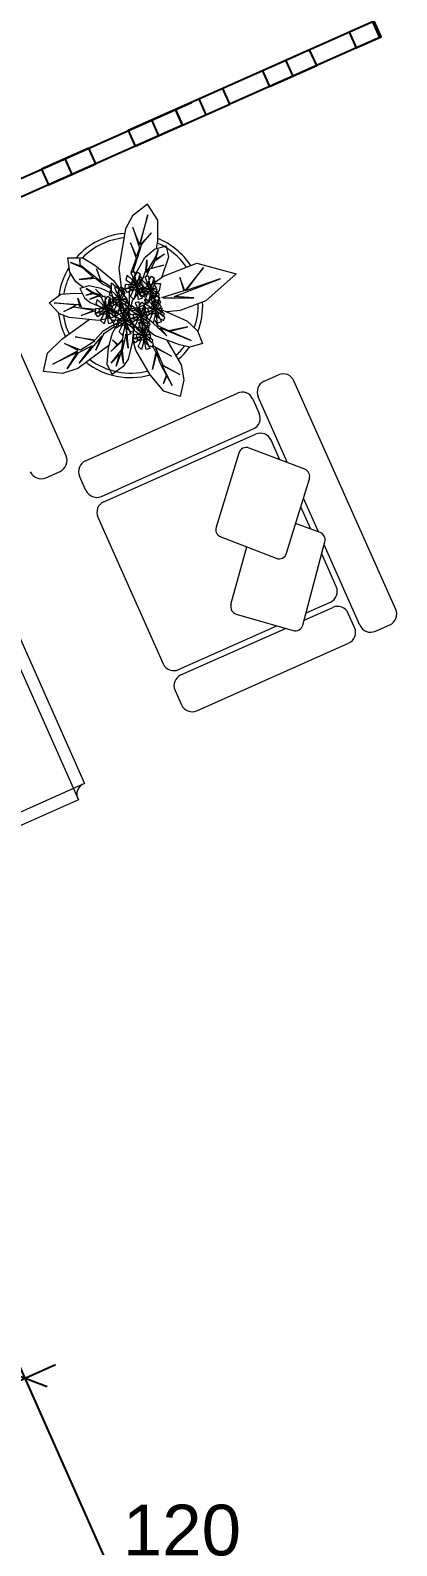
# Model space of a CAD drawing. Header units: inches. Extents: x -422522 to 22891, y -2973 to 414515.
# Drawn here: x 7727.2 to 7835.6, y 10049 to 10497.3 of the extents above; entities that cross this region are included whole.
import ezdxf

# ---------------------------------------------------------------- set-up
doc = ezdxf.new("R2010")
doc.units = ezdxf.units.IN
doc.header["$MEASUREMENT"] = 0
doc.layers.get('0').update_dxf_attribs({"lineweight": 25})
doc.layers.add('ARREDAMENTO', color=8, linetype='Continuous', lineweight=18)
doc.layers.add('QUOTE', color=6, linetype='Continuous', lineweight=9)
doc.styles.get("Standard").update_dxf_attribs({"font": 'Arial.ttf'})
doc.dimstyles.get("Standard").update_dxf_attribs({"dimtxt": 15, "dimasz": 10, "dimexe": 10, "dimexo": 10, "dimgap": 5, "dimtad": 2, "dimtih": 1, "dimtoh": 1, "dimdec": 0, "dimzin": 0, "dimdsep": 46, "dimtxsty": 'Standard', "dimblk": 'OBLIQUE', "dimblk1": 'OBLIQUE', "dimblk2": 'OBLIQUE', "dimcen": 0.09, "dimdle": 10, "dimadec": 0, "dimazin": 0, "dimtfac": 1, "dimtdec": 0, "dimtofl": 0, "dimtmove": 0, "dimatfit": 3, "dimldrblk": 'OBLIQUE', "dimfxl": 1, "dimtolj": 1, "dimtzin": 0, "dimarcsym": 0})

# ---------------------------------------------------------------- blocks, each defined once
blk = doc.blocks.new('_Oblique')
at = {"color": 0, "linetype": 'ByBlock', "lineweight": -2}
blk.add_line((-0.5, -0.5), (0.5, 0.5), dxfattribs=at)
blk = doc.blocks.new('*D113')
at = {"layer": 'Defpoints', "color": 0, "transparency": 16777216}
for p in [(7645.75, 10062.97), (7774.36, 9988.87), (7695.03, 9953.55)]:
    blk.add_point(p, dxfattribs=at)
at = {"layer": 'QUOTE', "color": 0, "lineweight": -2, "transparency": 16777216}
for p, q in [((7721.48, 10107.63), (7778.42, 9979.74)), ((7654.88, 10067.04), (7734.68, 10102.56)), ((7704.16, 9957.62), (7783.49, 9992.94))]:
    blk.add_line(p, q, dxfattribs=at)
at = {"layer": 'QUOTE', "color": 0, "lineweight": -2, "transparency": 16777216, "xscale": 10, "yscale": 10, "zscale": 10}
for p, rotation in [((7725.55, 10098.5), 113.9999999999798), ((7774.36, 9988.87), 293.9999999999798)]:
    blk.add_blockref('_Oblique', p, dxfattribs=dict(at, rotation=rotation))
at = {"layer": 'QUOTE', "color": 0, "transparency": 16777216, "insert": (7772.04, 10053.52), "char_height": 15, "attachment_point": 5}
blk.add_mtext('\\A1;120', dxfattribs=at)

msp = doc.modelspace()

# ---------------------------------------------------------------- linework, layer by layer
for p, q in [((7828.92, 10500.04), (7784.16, 10480.11)), ((7830.54, 10495.17), (7828.47, 10499.84)), ((7831, 10495.37), (7786.24, 10475.44)), ((7804.89, 10483.75), (7802.81, 10488.41)), ((7779.24, 10472.33), (7777.16, 10476.99)), ((7772.24, 10469.21), (7643.98, 10412.11)), ((7765.25, 10466.1), (7763.17, 10470.76)), ((7739.59, 10454.68), (7737.52, 10459.34))]:
    msp.add_line(p, q)
for points in [[(7823.55, 10492.06), (7831, 10495.37), (7828.92, 10500.04), (7821.47, 10496.72)], [(7797.9, 10480.63), (7811.89, 10486.86), (7809.81, 10491.53), (7795.82, 10485.3)], [(7772.24, 10469.21), (7786.24, 10475.44), (7784.16, 10480.11), (7770.17, 10473.88)], [(7758.25, 10462.98), (7772.24, 10469.21), (7770.17, 10473.88), (7756.17, 10467.65)], [(7732.6, 10451.56), (7746.59, 10457.79), (7744.51, 10462.46), (7730.52, 10456.23)]]:
    msp.add_lwpolyline(points, close=True)
msp.add_lwpolyline([(7513.65, 10359.67), (7774.83, 10475.95)])
at = {"layer": 'ARREDAMENTO', "linetype": 'Continuous', "lineweight": 0}
for p, q in [((7761.9, 10445.86), (7757.43, 10442.45)), ((7764.87, 10441.15), (7761.9, 10445.86)), ((7757.43, 10442.45), (7755.32, 10438.6)), ((7764.89, 10434.91), (7764.87, 10441.15)), ((7755.32, 10438.6), (7753.42, 10426.97)), ((7761.05, 10430.09), (7763.9, 10432.56)), ((7763.9, 10432.56), (7767.33, 10433.57)), ((7764.48, 10432.73), (7764.89, 10434.91)), ((7767.33, 10433.57), (7768.05, 10430.17)), ((7738.24, 10430), (7742.68, 10430.02)), ((7738.89, 10425.71), (7738.24, 10430)), ((7742.68, 10430.02), (7746.32, 10427.81)), ((7746.32, 10427.81), (7751.8, 10423.28)), ((7757.52, 10423.77), (7761.05, 10430.09)), ((7768.05, 10430.17), (7765.95, 10424.11)), ((7766.58, 10424.56), (7776.44, 10428.44)), ((7776.44, 10428.44), (7788.1, 10425.22)), ((7740.69, 10422.91), (7738.89, 10425.71)), ((7742.78, 10421.17), (7740.69, 10422.91)), ((7751.8, 10423.28), (7754.43, 10419.55)), ((7753.42, 10426.97), (7754.04, 10421.21)), ((7756.48, 10419.68), (7757.52, 10423.77)), ((7763.54, 10422.4), (7766.58, 10424.56)), ((7788.1, 10425.22), (7779.1, 10417.3)), ((7732.77, 10416.65), (7736.23, 10419.22)), ((7736.23, 10419.22), (7740.33, 10419.53)), ((7740.33, 10419.53), (7742.63, 10419.39)), ((7744.54, 10421.67), (7741.86, 10420.91)), ((7741.86, 10420.91), (7743.25, 10418.15)), ((7748.17, 10420.9), (7744.54, 10421.67)), ((7751.34, 10419.41), (7748.17, 10420.9)), ((7751.21, 10422.61), (7753.18, 10420.94)), ((7751.22, 10419.92), (7751.21, 10422.61)), ((7751.77, 10417.6), (7751.22, 10419.92)), ((7753.18, 10420.94), (7755.7, 10417.81)), ((7754.04, 10421.21), (7754.9, 10418.8)), ((7754.43, 10419.55), (7754.54, 10419.25)), ((7756.5, 10416.09), (7756.48, 10419.68)), ((7757.39, 10417.25), (7758.75, 10419.16)), ((7758.75, 10419.16), (7761.83, 10421.68)), ((7761.83, 10421.68), (7763.53, 10422.4)), ((7765.3, 10420.34), (7763.28, 10417.99)), ((7763.53, 10422.4), (7765.71, 10422.41)), ((7765.71, 10422.41), (7765.3, 10420.34)), ((7735.84, 10413.43), (7732.77, 10416.65)), ((7743.25, 10418.15), (7744.87, 10416.76)), ((7744.87, 10416.76), (7749.84, 10414.67)), ((7749.84, 10414.67), (7752.78, 10414.28)), ((7754.84, 10413.9), (7751.51, 10412.35)), ((7753.23, 10415.6), (7751.77, 10417.6)), ((7752.78, 10414.28), (7755.1, 10414.52)), ((7754.45, 10414.93), (7753.23, 10415.6)), ((7755.6, 10414.68), (7754.45, 10414.93)), ((7755.22, 10414.8), (7754.84, 10413.9)), ((7754.94, 10414.14), (7755.48, 10414.03)), ((7755.48, 10414.03), (7755.56, 10413.47)), ((7756.24, 10414.93), (7755.6, 10414.68)), ((7755.7, 10417.81), (7756.37, 10415.83)), ((7756.37, 10415.83), (7756.24, 10414.93)), ((7756.25, 10413.52), (7756.5, 10414.29)), ((7756.94, 10415.65), (7756.5, 10416.09)), ((7756.5, 10414.29), (7756.63, 10414.42)), ((7756.63, 10414.42), (7757.01, 10414.55)), ((7756.88, 10415.45), (7757.39, 10417.25)), ((7757.01, 10415.07), (7756.88, 10415.45)), ((7757.27, 10414.94), (7757.01, 10415.07)), ((7757.01, 10414.55), (7758.17, 10414.43)), ((7759.19, 10415.33), (7757.27, 10414.94)), ((7757.89, 10414.46), (7758.17, 10414.81)), ((7758.17, 10414.81), (7762.01, 10415.21)), ((7758.17, 10414.43), (7759.26, 10413.89)), ((7761.13, 10416.19), (7759.19, 10415.33)), ((7759.26, 10413.89), (7760.62, 10411.95)), ((7763.28, 10417.99), (7761.13, 10416.19)), ((7762.01, 10415.21), (7766.57, 10414.4)), ((7766.57, 10414.4), (7773.47, 10411.36)), ((7771.54, 10414.36), (7767.53, 10413.98)), ((7779.1, 10417.3), (7771.54, 10414.36)), ((7738.72, 10412.32), (7735.84, 10413.43)), ((7736.48, 10405.96), (7744.61, 10411.75)), ((7747.44, 10411.48), (7738.72, 10412.32)), ((7751.51, 10412.35), (7747.44, 10411.48)), ((7751.51, 10407.73), (7753.56, 10411.46)), ((7753.56, 10411.46), (7755.74, 10413.65)), ((7755.74, 10413.65), (7756.25, 10413.65)), ((7756.5, 10412.04), (7756.25, 10413.52)), ((7759.01, 10408.72), (7756.5, 10412.04)), ((7757.46, 10410.78), (7757.54, 10410.45)), ((7757.54, 10410.45), (7757.68, 10406.62)), ((7760.62, 10411.95), (7761.02, 10409.6)), ((7761.02, 10409.6), (7760.89, 10407)), ((7763.88, 10407.04), (7761.01, 10409.38)), ((7773.47, 10411.36), (7776.62, 10408.38)), ((7732.3, 10401.76), (7736.48, 10405.96)), ((7750.29, 10403.5), (7751.51, 10407.73)), ((7757.68, 10406.62), (7756.12, 10400.04)), ((7758.4, 10402.62), (7757.48, 10405.78)), ((7760.89, 10407), (7759.01, 10408.72)), ((7771.3, 10404.26), (7763.88, 10407.04)), ((7767.55, 10405.67), (7771.77, 10398.3)), ((7776.62, 10408.38), (7778.08, 10404.63)), ((7731.05, 10396.38), (7732.3, 10401.76)), ((7750.44, 10404.03), (7741.24, 10397.29)), ((7749.88, 10398.52), (7750.29, 10403.5)), ((7762.6, 10395.38), (7758.4, 10402.62)), ((7774.39, 10403.52), (7771.3, 10404.26)), ((7778.08, 10404.63), (7774.39, 10403.52)), ((7736.72, 10395.77), (7731.05, 10396.38)), ((7741.24, 10397.29), (7736.72, 10395.77)), ((7751.44, 10395.42), (7749.88, 10398.52)), ((7754.69, 10397.84), (7751.44, 10395.42)), ((7756.12, 10400.04), (7754.69, 10397.84)), ((7771.77, 10398.3), (7772.62, 10393.91)), ((7766.66, 10390.49), (7762.6, 10395.38)), ((7772.62, 10393.91), (7771.47, 10388.96)), ((7771.47, 10388.96), (7766.66, 10390.49))]:
    msp.add_line(p, q, dxfattribs=at)
at = {"layer": 'ARREDAMENTO'}
for p, q in [((7737.75, 10371.4), (7717.77, 10416.3)), ((7796.35, 10393.48), (7800.58, 10395.36)), ((7835.26, 10325.99), (7805.16, 10393.6)), ((7743.53, 10369.96), (7788.43, 10389.95)), ((7793.01, 10388.19), (7794.89, 10383.97)), ((7803.28, 10369.38), (7794.59, 10388.9)), ((7748.24, 10359.4), (7793.13, 10379.39)), ((7748.94, 10357.81), (7793.84, 10377.8)), ((7808.35, 10367.45), (7791.94, 10373.72)), ((7801, 10370.25), (7798.42, 10376.05)), ((7788.9, 10372.24), (7782.13, 10350.28)), ((7731.77, 10364.94), (7736, 10366.82)), ((7743.66, 10361.16), (7741.78, 10365.38)), ((7802.98, 10342.57), (7809.73, 10364.61)), ((7810.13, 10349.73), (7807.2, 10356.33)), ((7812.4, 10348.91), (7807.97, 10358.86)), ((7747.18, 10353.23), (7766.47, 10309.92)), ((7812.88, 10348.73), (7805.67, 10351.35)), ((7783.51, 10347.44), (7799.93, 10341.09)), ((7786.53, 10327.44), (7791.22, 10344.46)), ((7807.8, 10321.35), (7814.33, 10345.97)), ((7817.7, 10332.73), (7813.39, 10342.42)), ((7824.69, 10321.29), (7814.1, 10345.09)), ((7788.12, 10324.61), (7804.92, 10319.72)), ((7808.19, 10322.8), (7816.65, 10326.57)), ((7808.76, 10324.95), (7815.94, 10328.15)), ((7823.11, 10320.59), (7821.23, 10324.81)), ((7717.9, 10322.51), (7741.41, 10269.69)), ((7722.67, 10320.68), (7743.25, 10274.46)), ((7771.05, 10308.17), (7800.13, 10321.11)), ((7771.75, 10306.58), (7802.71, 10320.37)), ((7829.27, 10319.53), (7833.5, 10321.41)), ((7776.46, 10296.02), (7821.35, 10316.01)), ((7769.99, 10302), (7771.88, 10297.77)), ((7743.25, 10274.46), (7690.43, 10250.94)), ((7741.41, 10269.69), (7695.2, 10249.11))]:
    msp.add_line(p, q, dxfattribs=at)
at = {"layer": 'ARREDAMENTO', "linetype": 'Continuous', "lineweight": 0}
for points in [[(7757.55, 10425.68), (7760.21, 10434.03), (7763.03, 10437.37), (7759.69, 10433.87), (7761.97, 10442.68), (7759.47, 10433.9), (7757.54, 10438.94), (7759.45, 10432.97), (7758.6, 10430.38), (7756.83, 10434.38), (7758.54, 10429.93), (7756.96, 10425.54)], [(7760.24, 10423.31), (7761.4, 10426.24), (7761.68, 10429.39), (7761.57, 10425.65), (7764.34, 10430.3), (7765.02, 10432.46), (7764.25, 10429.54), (7766.92, 10431.08), (7763.99, 10429.02), (7762.94, 10426.88), (7766.63, 10427.78), (7762.43, 10426.58), (7761.48, 10424.42)], [(7751.22, 10421.27), (7748.15, 10423.21), (7746.72, 10426.71), (7748.16, 10422.91), (7741.98, 10427.8), (7741.84, 10429.56), (7741.82, 10427.65), (7739.09, 10428.65), (7742.48, 10427.16), (7745.88, 10424.16), (7741.69, 10423.55), (7746.47, 10424), (7748.85, 10422.11), (7750.03, 10421.64), (7751.22, 10420.8)], [(7766.44, 10418.1), (7775.55, 10418.19), (7769.88, 10418.58), (7783.32, 10423.73), (7773.32, 10420.35), (7778.41, 10427.08), (7772.93, 10420.22), (7771.38, 10424.21), (7772.58, 10420.18), (7766, 10418.17)], [(7748.73, 10418.53), (7746.51, 10420.74), (7748.15, 10418.84), (7745.7, 10419.71), (7743.7, 10420.91), (7745.66, 10419.56), (7743.63, 10418.98), (7745.93, 10419.46), (7747.52, 10418.87), (7744.82, 10417.73), (7747.64, 10418.72), (7748.15, 10418.39)], [(7746.4, 10414.3), (7742.28, 10412.95), (7745.84, 10414.4), (7740.09, 10415.4), (7737.1, 10414.12), (7740.74, 10415.94), (7734.22, 10416.65), (7741.44, 10416.17), (7741.98, 10415.52), (7741.24, 10418.07), (7742.38, 10415.22), (7746.45, 10414.79)], [(7752.2, 10409.68), (7748.83, 10407.37), (7746.59, 10402.64), (7748.33, 10406.92), (7741.65, 10398.85), (7745.45, 10403.95), (7741.25, 10401.8), (7738.09, 10397.18), (7741.14, 10402.09), (7733.81, 10398.49), (7741.32, 10402.55), (7737.34, 10404.6), (7742.03, 10402.72), (7746.31, 10405.41), (7740.45, 10406.58), (7746.4, 10405.71), (7748.72, 10408.37), (7752.05, 10410.31)], [(7763.48, 10410.63), (7767.6, 10406.91), (7765.57, 10409.29), (7774.72, 10405.49), (7768.39, 10408.25), (7773.8, 10409.53), (7768.18, 10408.36), (7765.14, 10409.76), (7764.14, 10411.4)], [(7755.61, 10408.5), (7756.1, 10403.27), (7755.49, 10407.44), (7754.36, 10402.45), (7754.8, 10398.68), (7754.18, 10402.39), (7752.59, 10397.97), (7753.53, 10401.42), (7751.06, 10398.83), (7754.24, 10402.87), (7754.68, 10405.58), (7751.03, 10402.3), (7752.87, 10404.29), (7751.52, 10405.76), (7753.07, 10404.38), (7754.59, 10406.02), (7754.93, 10408.77)], [(7763.4, 10404.08), (7768.96, 10400.92), (7764.26, 10403.31), (7766.36, 10398.2), (7771.45, 10395.42), (7766.17, 10398.17), (7769.13, 10392.19), (7767.56, 10395.16), (7766.55, 10392.79), (7767.44, 10395.24), (7765.7, 10398.65), (7764.47, 10401.92), (7763.37, 10396.9), (7764.41, 10402.01), (7763.34, 10403.95)]]:
    msp.add_lwpolyline(points, dxfattribs=at)
at = {"layer": 'ARREDAMENTO', "lineweight": 0}
for points in [[(7758.51, 10421.74), (7758.11, 10422.83), (7757.98, 10423.9), (7758.32, 10424.88), (7758.91, 10425.75), (7759.69, 10425.24), (7759.36, 10423.8), (7759.25, 10423.43), (7758.88, 10423.26), (7758.65, 10422.64), (7758.55, 10421.79), (7759.35, 10422.02), (7760.4, 10422.45), (7760.03, 10422.84), (7759.84, 10423.38), (7759.33, 10423.47), (7758.88, 10423.26), (7758.65, 10422.64), (7758.56, 10421.84), (7757.98, 10422), (7756.9, 10421.98), (7755.29, 10422.1), (7755.15, 10420.8), (7756.6, 10420.98), (7757.58, 10421.74), (7758.13, 10421.9), (7758.66, 10421.75), (7758.64, 10421.09), (7758.36, 10420.59), (7757.68, 10420.34), (7756.76, 10420.25), (7756.6, 10420.98), (7757.58, 10421.74), (7758.27, 10421.92), (7758.55, 10421.84), (7759.17, 10421.72), (7759.89, 10421.33), (7761.09, 10420.67), (7760.96, 10419.53), (7758.66, 10421.64), (7759.15, 10420.81), (7759.51, 10419.79), (7760.34, 10418.01), (7759.21, 10417.63), (7758.88, 10419.71), (7758.54, 10421.49), (7758.42, 10419.71), (7757.84, 10417.64), (7756.82, 10418.59), (7757.41, 10419.8), (7757.81, 10420.82), (7758.53, 10421.79)], [(7758.52, 10421.68), (7758.76, 10420.54), (7759.21, 10419.57), (7760.01, 10418.91), (7760.97, 10418.48), (7761.36, 10419.32), (7760.33, 10420.37), (7760.04, 10420.63), (7759.64, 10420.58), (7759.11, 10420.99), (7758.59, 10421.66), (7759.39, 10421.89), (7760.51, 10422.07), (7760.4, 10421.54), (7760.52, 10420.99), (7760.13, 10420.64), (7759.64, 10420.58), (7759.11, 10420.99), (7758.62, 10421.62), (7758.21, 10421.18), (7757.28, 10420.63), (7755.97, 10419.68), (7755.17, 10420.72), (7756.5, 10421.32), (7757.74, 10421.2), (7758.29, 10421.35), (7758.66, 10421.75), (7758.3, 10422.3), (7757.8, 10422.58), (7757.09, 10422.43), (7756.25, 10422.03), (7756.5, 10421.32), (7757.74, 10421.2), (7758.42, 10421.4), (7758.62, 10421.61), (7759.08, 10422.05), (7759.49, 10422.76), (7760.16, 10423.95), (7759.46, 10424.85), (7758.6, 10421.84), (7758.58, 10422.8), (7758.35, 10423.87), (7758.13, 10425.81), (7756.96, 10425.54), (7757.77, 10423.6), (7758.42, 10421.91), (7757.39, 10423.36), (7755.81, 10424.82), (7755.44, 10423.47), (7756.57, 10422.76), (7757.44, 10422.1), (7758.57, 10421.65)], [(7762.62, 10420.53), (7762.23, 10421.62), (7762.1, 10422.68), (7762.44, 10423.67), (7763.03, 10424.54), (7763.81, 10424.02), (7763.48, 10422.59), (7763.37, 10422.22), (7762.99, 10422.05), (7762.77, 10421.43), (7762.67, 10420.58), (7763.47, 10420.8), (7764.52, 10421.24), (7764.15, 10421.63), (7763.96, 10422.16), (7763.44, 10422.26), (7762.99, 10422.05), (7762.77, 10421.43), (7762.68, 10420.63), (7762.1, 10420.79), (7761.02, 10420.77), (7759.41, 10420.89), (7759.27, 10419.59), (7760.72, 10419.77), (7761.7, 10420.53), (7762.25, 10420.69), (7762.78, 10420.54), (7762.76, 10419.88), (7762.48, 10419.38), (7761.8, 10419.13), (7760.88, 10419.04), (7760.72, 10419.77), (7761.7, 10420.53), (7762.39, 10420.71), (7762.67, 10420.63), (7763.29, 10420.51), (7764.01, 10420.12), (7765.21, 10419.46), (7765.08, 10418.32), (7762.78, 10420.43), (7763.26, 10419.6), (7763.63, 10418.57), (7764.46, 10416.8), (7763.32, 10416.42), (7763, 10418.49), (7762.66, 10420.27), (7762.54, 10418.5), (7761.96, 10416.43), (7760.94, 10417.38), (7761.53, 10418.58), (7761.92, 10419.6), (7762.65, 10420.58)], [(7762.64, 10420.47), (7762.88, 10419.33), (7763.33, 10418.36), (7764.13, 10417.7), (7765.09, 10417.27), (7765.48, 10418.11), (7764.45, 10419.16), (7764.16, 10419.42), (7763.76, 10419.36), (7763.23, 10419.78), (7762.71, 10420.45), (7763.51, 10420.68), (7764.63, 10420.86), (7764.52, 10420.33), (7764.64, 10419.78), (7764.25, 10419.43), (7763.76, 10419.36), (7763.23, 10419.78), (7762.74, 10420.41), (7762.33, 10419.97), (7761.4, 10419.42), (7760.09, 10418.47), (7759.29, 10419.5), (7760.62, 10420.11), (7761.86, 10419.98), (7762.41, 10420.14), (7762.78, 10420.54), (7762.42, 10421.09), (7761.92, 10421.37), (7761.2, 10421.22), (7760.37, 10420.82), (7760.62, 10420.11), (7761.86, 10419.98), (7762.54, 10420.19), (7762.74, 10420.4), (7763.2, 10420.84), (7763.61, 10421.55), (7764.28, 10422.74), (7763.58, 10423.63), (7762.72, 10420.63), (7762.7, 10421.59), (7762.47, 10422.65), (7762.25, 10424.6), (7761.08, 10424.33), (7761.89, 10422.39), (7762.54, 10420.7), (7761.51, 10422.15), (7759.92, 10423.61), (7759.55, 10422.26), (7760.69, 10421.55), (7761.56, 10420.89), (7762.69, 10420.44)], [(7749.69, 10414.59), (7749.3, 10415.68), (7749.17, 10416.75), (7749.5, 10417.73), (7750.1, 10418.6), (7750.87, 10418.09), (7750.55, 10416.65), (7750.43, 10416.29), (7750.06, 10416.12), (7749.83, 10415.49), (7749.73, 10414.65), (7750.54, 10414.87), (7751.59, 10415.3), (7751.22, 10415.7), (7751.03, 10416.23), (7750.51, 10416.32), (7750.06, 10416.12), (7749.83, 10415.49), (7749.74, 10414.7), (7749.17, 10414.85), (7748.08, 10414.83), (7746.47, 10414.96), (7746.33, 10413.65), (7747.78, 10413.83), (7748.77, 10414.59), (7749.32, 10414.75), (7749.84, 10414.6), (7749.83, 10413.95), (7749.55, 10413.44), (7748.86, 10413.2), (7747.94, 10413.1), (7747.78, 10413.83), (7748.77, 10414.59), (7749.46, 10414.77), (7749.74, 10414.7), (7750.36, 10414.57), (7751.08, 10414.18), (7752.27, 10413.52), (7752.15, 10412.39), (7749.84, 10414.49), (7750.33, 10413.66), (7750.69, 10412.64), (7751.53, 10410.87), (7750.39, 10410.49), (7750.06, 10412.56), (7749.73, 10414.34), (7749.61, 10412.56), (7749.03, 10410.5), (7748, 10411.45), (7748.6, 10412.65), (7748.99, 10413.67), (7749.72, 10414.65)], [(7749.71, 10414.53), (7749.94, 10413.4), (7750.4, 10412.42), (7751.2, 10411.76), (7752.16, 10411.33), (7752.55, 10412.18), (7751.52, 10413.23), (7751.23, 10413.48), (7750.82, 10413.43), (7750.3, 10413.84), (7749.77, 10414.51), (7750.58, 10414.74), (7751.69, 10414.93), (7751.59, 10414.39), (7751.71, 10413.84), (7751.31, 10413.49), (7750.82, 10413.43), (7750.3, 10413.84), (7749.81, 10414.47), (7749.4, 10414.04), (7748.47, 10413.49), (7747.16, 10412.53), (7746.36, 10413.57), (7747.69, 10414.18), (7748.92, 10414.05), (7749.47, 10414.2), (7749.84, 10414.6), (7749.49, 10415.16), (7748.98, 10415.44), (7748.27, 10415.29), (7747.44, 10414.89), (7747.69, 10414.18), (7748.92, 10414.05), (7749.6, 10414.26), (7749.8, 10414.47), (7750.26, 10414.9), (7750.67, 10415.61), (7751.34, 10416.8), (7750.64, 10417.7), (7749.78, 10414.7), (7749.76, 10415.66), (7749.53, 10416.72), (7749.31, 10418.67), (7748.15, 10418.39), (7748.96, 10416.46), (7749.61, 10414.77), (7748.57, 10416.22), (7746.99, 10417.67), (7746.62, 10416.32), (7747.76, 10415.61), (7748.63, 10414.95), (7749.76, 10414.5)], [(7753.62, 10417.43), (7753.22, 10418.52), (7753.1, 10419.59), (7753.43, 10420.57), (7754.03, 10421.44), (7754.8, 10420.93), (7754.47, 10419.49), (7754.36, 10419.12), (7753.99, 10418.95), (7753.76, 10418.33), (7753.66, 10417.48), (7754.47, 10417.71), (7755.52, 10418.14), (7755.15, 10418.54), (7754.96, 10419.07), (7754.44, 10419.16), (7753.99, 10418.95), (7753.76, 10418.33), (7753.67, 10417.53), (7753.09, 10417.69), (7752.01, 10417.67), (7750.4, 10417.79), (7750.26, 10416.49), (7751.71, 10416.67), (7752.7, 10417.43), (7753.24, 10417.59), (7753.77, 10417.44), (7753.76, 10416.78), (7753.48, 10416.28), (7752.79, 10416.04), (7751.87, 10415.94), (7751.71, 10416.67), (7752.7, 10417.43), (7753.38, 10417.61), (7753.67, 10417.54), (7754.29, 10417.41), (7755.01, 10417.02), (7756.2, 10416.36), (7756.08, 10415.23), (7753.77, 10417.33), (7754.26, 10416.5), (7754.62, 10415.48), (7755.45, 10413.7), (7754.32, 10413.33), (7753.99, 10415.4), (7753.66, 10417.18), (7753.54, 10415.4), (7752.95, 10413.33), (7751.93, 10414.29), (7752.52, 10415.49), (7752.92, 10416.51), (7753.65, 10417.48)], [(7753.64, 10417.37), (7753.87, 10416.23), (7754.33, 10415.26), (7755.13, 10414.6), (7756.09, 10414.17), (7756.48, 10415.01), (7755.44, 10416.07), (7755.16, 10416.32), (7754.75, 10416.27), (7754.23, 10416.68), (7753.7, 10417.35), (7754.5, 10417.58), (7755.62, 10417.76), (7755.52, 10417.23), (7755.64, 10416.68), (7755.24, 10416.33), (7754.75, 10416.27), (7754.23, 10416.68), (7753.74, 10417.31), (7753.33, 10416.87), (7752.4, 10416.32), (7751.09, 10415.37), (7750.28, 10416.41), (7751.61, 10417.02), (7752.85, 10416.89), (7753.4, 10417.04), (7753.77, 10417.44), (7753.42, 10417.99), (7752.91, 10418.27), (7752.2, 10418.12), (7751.36, 10417.72), (7751.61, 10417.02), (7752.85, 10416.89), (7753.53, 10417.09), (7753.73, 10417.31), (7754.19, 10417.74), (7754.6, 10418.45), (7755.27, 10419.64), (7754.57, 10420.54), (7753.71, 10417.54), (7753.69, 10418.5), (7753.46, 10419.56), (7753.24, 10421.5), (7752.08, 10421.23), (7752.89, 10419.3), (7753.54, 10417.61), (7752.5, 10419.06), (7750.92, 10420.51), (7750.55, 10419.16), (7751.68, 10418.45), (7752.56, 10417.79), (7753.69, 10417.34)], [(7764.15, 10414.73), (7763.75, 10415.82), (7763.62, 10416.88), (7763.96, 10417.87), (7764.55, 10418.74), (7765.33, 10418.22), (7765, 10416.79), (7764.89, 10416.42), (7764.52, 10416.25), (7764.29, 10415.63), (7764.19, 10414.78), (7764.99, 10415), (7766.04, 10415.44), (7765.67, 10415.83), (7765.48, 10416.37), (7764.96, 10416.46), (7764.52, 10416.25), (7764.29, 10415.63), (7764.2, 10414.83), (7763.62, 10414.99), (7762.54, 10414.97), (7760.93, 10415.09), (7760.79, 10413.79), (7762.24, 10413.97), (7763.22, 10414.73), (7763.77, 10414.89), (7764.3, 10414.74), (7764.28, 10414.08), (7764, 10413.58), (7763.32, 10413.33), (7762.4, 10413.24), (7762.24, 10413.97), (7763.22, 10414.73), (7763.91, 10414.91), (7764.19, 10414.83), (7764.81, 10414.71), (7765.53, 10414.32), (7766.73, 10413.66), (7766.6, 10412.52), (7764.3, 10414.63), (7764.78, 10413.8), (7765.15, 10412.78), (7765.98, 10411), (7764.85, 10410.62), (7764.52, 10412.69), (7764.18, 10414.47), (7764.06, 10412.7), (7763.48, 10410.63), (7762.46, 10411.58), (7763.05, 10412.78), (7763.45, 10413.8), (7764.17, 10414.78)], [(7764.16, 10414.67), (7764.4, 10413.53), (7764.85, 10412.56), (7765.65, 10411.9), (7766.61, 10411.47), (7767, 10412.31), (7765.97, 10413.36), (7765.68, 10413.62), (7765.28, 10413.56), (7764.75, 10413.98), (7764.23, 10414.65), (7765.03, 10414.88), (7766.15, 10415.06), (7766.04, 10414.53), (7766.16, 10413.98), (7765.77, 10413.63), (7765.28, 10413.56), (7764.75, 10413.98), (7764.26, 10414.61), (7763.85, 10414.17), (7762.92, 10413.62), (7761.61, 10412.67), (7760.81, 10413.71), (7762.14, 10414.31), (7763.38, 10414.18), (7763.93, 10414.34), (7764.3, 10414.74), (7763.94, 10415.29), (7763.44, 10415.57), (7762.73, 10415.42), (7761.89, 10415.02), (7762.14, 10414.31), (7763.38, 10414.18), (7764.06, 10414.39), (7764.26, 10414.6), (7764.72, 10415.04), (7765.13, 10415.75), (7765.8, 10416.94), (7765.1, 10417.83), (7764.24, 10414.83), (7764.22, 10415.79), (7763.99, 10416.86), (7763.77, 10418.8), (7762.6, 10418.53), (7763.41, 10416.59), (7764.06, 10414.9), (7763.03, 10416.35), (7761.45, 10417.81), (7761.08, 10416.46), (7762.21, 10415.75), (7763.08, 10415.09), (7764.21, 10414.64)], [(7755.13, 10411.22), (7754.73, 10412.31), (7754.61, 10413.37), (7754.94, 10414.36), (7755.54, 10415.23), (7756.31, 10414.71), (7755.98, 10413.28), (7755.87, 10412.91), (7755.5, 10412.74), (7755.27, 10412.12), (7755.17, 10411.27), (7755.98, 10411.49), (7757.03, 10411.93), (7756.66, 10412.32), (7756.47, 10412.86), (7755.95, 10412.95), (7755.5, 10412.74), (7755.27, 10412.12), (7755.18, 10411.32), (7754.61, 10411.48), (7753.52, 10411.46), (7751.91, 10411.58), (7751.77, 10410.28), (7753.22, 10410.46), (7754.21, 10411.22), (7754.76, 10411.38), (7755.28, 10411.23), (7755.27, 10410.57), (7754.99, 10410.07), (7754.3, 10409.82), (7753.38, 10409.73), (7753.22, 10410.46), (7754.21, 10411.22), (7754.89, 10411.4), (7755.18, 10411.32), (7755.8, 10411.2), (7756.52, 10410.81), (7757.71, 10410.15), (7757.59, 10409.01), (7755.28, 10411.12), (7755.77, 10410.29), (7756.13, 10409.27), (7756.96, 10407.49), (7755.83, 10407.11), (7755.5, 10409.19), (7755.17, 10410.97), (7755.05, 10409.19), (7754.46, 10407.12), (7753.44, 10408.07), (7754.03, 10409.28), (7754.43, 10410.3), (7755.16, 10411.27)], [(7755.15, 10411.16), (7755.38, 10410.02), (7755.84, 10409.05), (7756.64, 10408.39), (7757.6, 10407.96), (7757.99, 10408.8), (7756.96, 10409.85), (7756.67, 10410.11), (7756.26, 10410.06), (7755.74, 10410.47), (7755.21, 10411.14), (7756.01, 10411.37), (7757.13, 10411.55), (7757.03, 10411.02), (7757.15, 10410.47), (7756.75, 10410.12), (7756.26, 10410.06), (7755.74, 10410.47), (7755.25, 10411.1), (7754.84, 10410.66), (7753.91, 10410.11), (7752.6, 10409.16), (7751.8, 10410.2), (7753.12, 10410.8), (7754.36, 10410.68), (7754.91, 10410.83), (7755.28, 10411.23), (7754.93, 10411.78), (7754.42, 10412.06), (7753.71, 10411.91), (7752.88, 10411.51), (7753.12, 10410.8), (7754.36, 10410.68), (7755.04, 10410.88), (7755.24, 10411.09), (7755.7, 10411.53), (7756.11, 10412.24), (7756.78, 10413.43), (7756.08, 10414.32), (7755.22, 10411.32), (7755.2, 10412.28), (7754.97, 10413.35), (7754.75, 10415.29), (7753.59, 10415.02), (7754.4, 10413.08), (7755.05, 10411.39), (7754.01, 10412.84), (7752.43, 10414.3), (7752.06, 10412.95), (7753.19, 10412.24), (7754.07, 10411.58), (7755.2, 10411.13)], [(7759.79, 10412.84), (7759.4, 10413.93), (7759.27, 10415), (7759.61, 10415.98), (7760.2, 10416.85), (7760.97, 10416.34), (7760.65, 10414.9), (7760.53, 10414.54), (7760.16, 10414.37), (7759.93, 10413.74), (7759.83, 10412.9), (7760.64, 10413.12), (7761.69, 10413.55), (7761.32, 10413.95), (7761.13, 10414.48), (7760.61, 10414.57), (7760.16, 10414.37), (7759.93, 10413.74), (7759.84, 10412.95), (7759.27, 10413.1), (7758.19, 10413.08), (7756.57, 10413.21), (7756.43, 10411.9), (7757.88, 10412.08), (7758.87, 10412.84), (7759.42, 10413), (7759.94, 10412.85), (7759.93, 10412.2), (7759.65, 10411.69), (7758.96, 10411.45), (7758.04, 10411.35), (7757.88, 10412.08), (7758.87, 10412.84), (7759.56, 10413.02), (7759.84, 10412.95), (7760.46, 10412.82), (7761.18, 10412.43), (7762.37, 10411.77), (7762.25, 10410.64), (7759.94, 10412.74), (7760.43, 10411.91), (7760.79, 10410.89), (7761.63, 10409.12), (7760.49, 10408.74), (7760.16, 10410.81), (7759.83, 10412.59), (7759.71, 10410.81), (7759.13, 10408.75), (7758.1, 10409.7), (7758.7, 10410.9), (7759.09, 10411.92), (7759.82, 10412.9)], [(7759.81, 10412.78), (7760.04, 10411.65), (7760.5, 10410.67), (7761.3, 10410.01), (7762.26, 10409.58), (7762.65, 10410.43), (7761.62, 10411.48), (7761.33, 10411.73), (7760.92, 10411.68), (7760.4, 10412.09), (7759.87, 10412.76), (7760.68, 10412.99), (7761.79, 10413.18), (7761.69, 10412.64), (7761.81, 10412.09), (7761.41, 10411.74), (7760.92, 10411.68), (7760.4, 10412.09), (7759.91, 10412.72), (7759.5, 10412.29), (7758.57, 10411.74), (7757.26, 10410.78), (7756.46, 10411.82), (7757.79, 10412.43), (7759.02, 10412.3), (7759.57, 10412.45), (7759.94, 10412.85), (7759.59, 10413.41), (7759.08, 10413.69), (7758.37, 10413.54), (7757.54, 10413.14), (7757.79, 10412.43), (7759.02, 10412.3), (7759.7, 10412.51), (7759.9, 10412.72), (7760.37, 10413.15), (7760.77, 10413.86), (7761.44, 10415.05), (7760.74, 10415.95), (7759.88, 10412.95), (7759.86, 10413.91), (7759.63, 10414.97), (7759.41, 10416.92), (7758.25, 10416.64), (7759.06, 10414.71), (7759.71, 10413.02), (7758.67, 10414.47), (7757.09, 10415.92), (7756.72, 10414.57), (7757.86, 10413.86), (7758.73, 10413.2), (7759.86, 10412.75)], [(7760.74, 10406.92), (7760.35, 10408.01), (7760.22, 10409.08), (7760.55, 10410.06), (7761.15, 10410.93), (7761.92, 10410.42), (7761.6, 10408.98), (7761.48, 10408.62), (7761.11, 10408.45), (7760.88, 10407.82), (7760.78, 10406.97), (7761.59, 10407.2), (7762.64, 10407.63), (7762.27, 10408.03), (7762.08, 10408.56), (7761.56, 10408.65), (7761.11, 10408.45), (7760.88, 10407.82), (7760.79, 10407.03), (7760.22, 10407.18), (7759.13, 10407.16), (7757.52, 10407.29), (7757.38, 10405.98), (7758.83, 10406.16), (7759.82, 10406.92), (7760.37, 10407.08), (7760.89, 10406.93), (7760.88, 10406.28), (7760.6, 10405.77), (7759.91, 10405.53), (7758.99, 10405.43), (7758.83, 10406.16), (7759.82, 10406.92), (7760.51, 10407.1), (7760.79, 10407.03), (7761.41, 10406.9), (7762.13, 10406.51), (7763.32, 10405.85), (7763.2, 10404.72), (7760.89, 10406.82), (7761.38, 10405.99), (7761.74, 10404.97), (7762.58, 10403.2), (7761.44, 10402.82), (7761.11, 10404.89), (7760.78, 10406.67), (7760.66, 10404.89), (7760.08, 10402.82), (7759.05, 10403.78), (7759.65, 10404.98), (7760.04, 10406), (7760.77, 10406.98)], [(7760.76, 10406.86), (7760.99, 10405.73), (7761.45, 10404.75), (7762.25, 10404.09), (7763.21, 10403.66), (7763.6, 10404.51), (7762.57, 10405.56), (7762.28, 10405.81), (7761.87, 10405.76), (7761.35, 10406.17), (7760.82, 10406.84), (7761.63, 10407.07), (7762.74, 10407.26), (7762.64, 10406.72), (7762.76, 10406.17), (7762.36, 10405.82), (7761.87, 10405.76), (7761.35, 10406.17), (7760.86, 10406.8), (7760.45, 10406.37), (7759.52, 10405.81), (7758.21, 10404.86), (7757.41, 10405.9), (7758.74, 10406.51), (7759.97, 10406.38), (7760.52, 10406.53), (7760.89, 10406.93), (7760.54, 10407.48), (7760.03, 10407.76), (7759.32, 10407.61), (7758.49, 10407.21), (7758.74, 10406.51), (7759.97, 10406.38), (7760.65, 10406.58), (7760.85, 10406.8), (7761.32, 10407.23), (7761.72, 10407.94), (7762.39, 10409.13), (7761.69, 10410.03), (7760.83, 10407.03), (7760.81, 10407.99), (7760.58, 10409.05), (7760.36, 10411), (7759.2, 10410.72), (7760.01, 10408.79), (7760.66, 10407.1), (7759.62, 10408.55), (7758.04, 10410), (7757.67, 10408.65), (7758.81, 10407.94), (7759.68, 10407.28), (7760.81, 10406.83)]]:
    msp.add_lwpolyline(points, dxfattribs=at)
at = {"layer": 'ARREDAMENTO'}
for centre, radius, start, end in [((7756.82, 10415.92), 21.37, 94.6421, 138.7466), ((7756.82, 10415.92), 20.03, 95.5972, 135.247), ((7756.82, 10415.92), 20.03, 34.382, 66.5962), ((7756.82, 10415.92), 21.37, 33.5577, 67.8202), ((7756.82, 10415.92), 21.37, 148.1663, 172.2949), ((7756.82, 10415.92), 20.03, 152.0008, 170.3155), ((7756.82, 10415.92), 21.37, 185.8783, 205.5076), ((7756.82, 10415.92), 20.03, 340.5482, 1.4417), ((7756.82, 10415.92), 21.37, 338.6122, 2.7343), ((7756.82, 10415.92), 20.03, 188.4364, 204.8336), ((7756.82, 10415.92), 20.03, 311.9469, 323.0932), ((7756.82, 10415.92), 21.37, 311.1718, 324.6465), ((7756.82, 10415.92), 21.37, 232.0268, 285.7621), ((7756.82, 10415.92), 20.03, 233.1192, 284.7514), ((7797.76, 10390.31), 3.47, 114, 204), ((7801.99, 10392.19), 3.47, 24, 114), ((7789.84, 10386.78), 3.47, 24, 114), ((7791.72, 10382.56), 3.47, 294, 24), ((7795.25, 10374.63), 3.47, 24, 114), ((7791.11, 10371.56), 2.31, 69.0823, 162.8652), ((7734.59, 10369.99), 3.47, 294, 24), ((7744.94, 10366.79), 3.47, 114, 204), ((7730.36, 10368.11), 3.47, 204, 294), ((7807.52, 10365.29), 2.31, 342.965, 69.0823), ((7746.83, 10362.57), 3.47, 204, 294), ((7750.35, 10354.65), 3.47, 114, 204), ((7784.34, 10349.6), 2.31, 162.8652, 248.8526), ((7812.09, 10346.56), 2.31, 345.1451, 70.0734), ((7800.77, 10343.25), 2.31, 248.8526, 342.965), ((7814.53, 10331.32), 3.47, 294, 24), ((7788.76, 10326.83), 2.31, 164.5877, 253.8027), ((7818.06, 10323.4), 3.47, 24, 114), ((7832.09, 10324.58), 3.47, 294, 24), ((7805.57, 10321.95), 2.31, 253.8027, 345.1451), ((7819.94, 10319.17), 3.47, 294, 24), ((7827.86, 10322.7), 3.47, 204, 294), ((7769.64, 10311.33), 3.47, 204, 294), ((7773.16, 10303.41), 3.47, 114, 204), ((7775.05, 10299.19), 3.47, 204, 294), ((7744.18, 10271.36), 3.24, 106.8594, 211.1406)]:
    msp.add_arc(centre, radius, start, end, dxfattribs=at)

# ---------------------------------------------------------------- dimensions: what is measured, and where the dimension line sits
at = {"layer": 'QUOTE'}
dim = msp.add_linear_dim(base=(7774.36, 9988.87), p1=(7645.75, 10062.97), p2=(7695.03, 9953.55), angle=114, dimstyle='Standard', dxfattribs=at)
dim.commit()
dim.dimension.update_dxf_attribs({"geometry": '*D113', "text_midpoint": (7772.04, 10053.52)})

doc.saveas('drawing.dxf')
